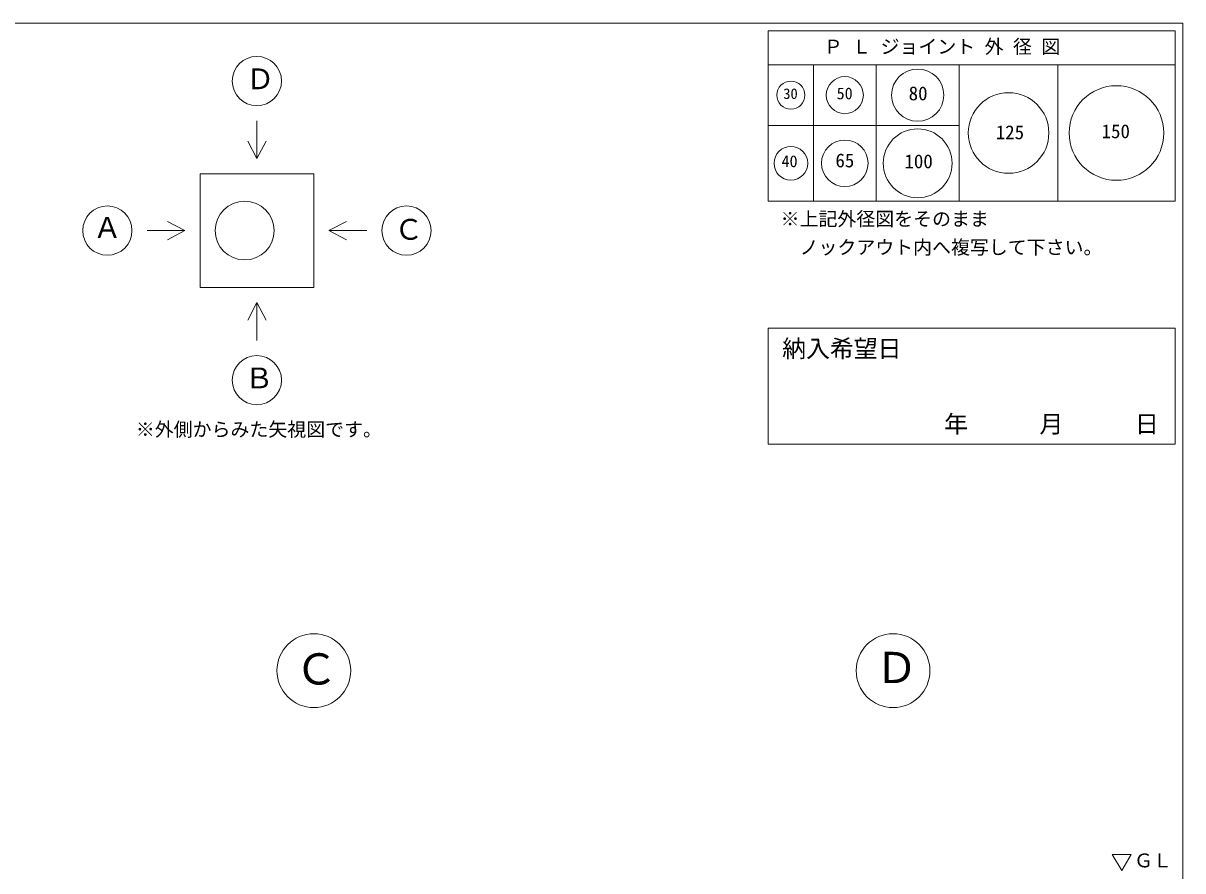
# Model space of a CAD drawing. Units: millimetres, scale not verified. Extents: x -4890 to 18490, y -2295 to 2295.
# Drawn here: x 1827 to 4890, y 56 to 2295 of the extents above; entities that cross this region are included whole.
import ezdxf
from ezdxf.enums import TextEntityAlignment as Align

# ---------------------------------------------------------------- set-up
doc = ezdxf.new("R2010")
doc.units = ezdxf.units.MM
doc.header["$LTSCALE"] = 10
for name, color, linetype, lineweight in [('0-2_waku', 7, 'Continuous', 18), ('0-3_gaikei', 7, 'Continuous', 18), ('0-7_hole', 7, 'Continuous', 18), ('0-D_文字１', 7, 'Continuous', 18)]:
    doc.layers.add(name, color=color, linetype=linetype, lineweight=lineweight)
doc.styles.add('ＭＳ ゴシック', font='')
doc.styles.get('ＭＳ ゴシック').set_extended_font_data('MS Gothic')

msp = doc.modelspace()

# ---------------------------------------------------------------- linework, layer by layer
at = {"layer": '0-2_waku'}
for p, q in [((3794.72, 2274.79), (3794.72, 1824.79)), ((3794.72, 2274.79), (4869.72, 2274.79)), ((3794.72, 2274.79), (4869.72, 2274.79)), ((3794.72, 2274.79), (4869.72, 2274.79)), ((3794.72, 2274.79), (3794.72, 1824.79)), ((3794.72, 2274.79), (4869.72, 2274.79)), ((3794.72, 2274.79), (4869.72, 2274.79)), ((3794.72, 2274.79), (4869.72, 2274.79)), ((4869.72, 2274.79), (4869.72, 1824.79)), ((4869.72, 2274.79), (4869.72, 1824.79)), ((3794.72, 2184.79), (4869.72, 2184.79)), ((3914.72, 2184.79), (3914.72, 1824.79)), ((4079.72, 2184.79), (4079.72, 1824.79)), ((4299.72, 2184.79), (4299.72, 1824.79)), ((4559.72, 2184.79), (4559.72, 1824.79)), ((3794.72, 2024.79), (4299.72, 2024.79)), ((3794.72, 1824.79), (4869.72, 1824.79)), ((3794.72, 1824.79), (4869.72, 1824.79))]:
    msp.add_line(p, q, dxfattribs=at)
msp.add_lwpolyline([(-1230, 2294.79), (4890, 2294.79), (4890, -1980.21)], dxfattribs=at)
at = {"layer": '0-3_gaikei'}
for p, q in [((2444.33, 2037.02), (2444.33, 1937.02)), ((2444.33, 1937.02), (2420.2, 1983.39)), ((2444.33, 1937.02), (2468.45, 1983.39)), ((2294.33, 1897.02), (2594.33, 1897.02)), ((2294.33, 1897.02), (2294.33, 1597.02)), ((2594.33, 1897.02), (2594.33, 1597.02)), ((2154.33, 1747.02), (2254.33, 1747.02)), ((2254.33, 1747.02), (2207.95, 1771.14)), ((2254.33, 1747.02), (2207.95, 1722.89)), ((2634.33, 1747.02), (2680.7, 1771.14)), ((2294.33, 1597.02), (2594.33, 1597.02)), ((2444.33, 1557.02), (2420.2, 1510.64)), ((2444.33, 1557.02), (2468.45, 1510.64)), ((2444.33, 1457.02), (2444.33, 1557.02))]:
    msp.add_line(p, q, dxfattribs=at)
msp.add_lwpolyline([(2734.33, 1747.02), (2634.33, 1747.02), (2680.7, 1722.89)], dxfattribs=at)
for centre, radius in [((2444.33, 2142.02), 65), ((2049.33, 1747.02), 65), ((2412, 1747.02), 77.58), ((2839.33, 1747.02), 65), ((2444.33, 1352.02), 65), ((2594.72, 584.79), 97.5), ((4124.72, 584.79), 97.5)]:
    msp.add_circle(centre, radius, dxfattribs=at)
at = {"layer": '0-7_hole', "lineweight": 5}
msp.add_lwpolyline([(3794.72, 1489.5), (3794.72, 1182.79), (4869.72, 1182.79), (4869.72, 1489.5)], close=True, dxfattribs=at)
msp.add_lwpolyline([(3794.72, 1489.5), (3794.72, 1182.79), (4869.72, 1182.79), (4869.72, 1489.5)], close=True, dxfattribs=at)
at = {"layer": '0-7_hole'}
for centre, radius in [((3997.22, 2104.79), 49), ((4189.72, 2104.79), 69), ((3854.72, 2104.79), 37), ((4714.72, 2004.79), 125), ((4429.72, 2004.79), 106.5), ((4189.72, 1924.79), 91), ((3854.72, 1924.79), 44.5), ((3997.22, 1924.79), 61.5)]:
    msp.add_circle(centre, radius, dxfattribs=at)
at = {"layer": '0-D_文字１'}
for p, q in [((4728.74, 56.56), (4703.54, 99.5)), ((4703.54, 99.5), (4753.94, 99.5)), ((4728.74, 56.56), (4753.94, 99.5))]:
    msp.add_line(p, q, dxfattribs=at)

# ---------------------------------------------------------------- texts
at = {"layer": '0-7_hole', "style": 'ＭＳ ゴシック'}
for s, height, p in [('30', 28.04, (3834.67, 2086.26)), ('50', 31.16, (3975.62, 2084.45)), ('80', 36.66, (4165.9, 2080.11)), ('125', 36.66, (4395.99, 1977.37)), ('150', 36.66, (4675.53, 1980.02)), ('40', 31.16, (3829.99, 1905.2)), ('65', 36.66, (3972.44, 1903.07)), ('100', 36.66, (4154.77, 1900.62)), ('納入希望日', 46.19, (3831.84, 1398.59))]:
    msp.add_text(s, height=height, dxfattribs=at).set_placement(p, align=Align.BOTTOM_LEFT)
at = {"layer": '0-D_文字１', "style": 'ＭＳ ゴシック'}
for s, height, p in [('Ｐ Ｌ ジョイント 外 径 図', 36.66, (3941.64, 2203.62)), ('Ｄ', 54.99, (2415.42, 2103.82)), ('Ａ', 54.99, (2011.73, 1711.3)), ('Ｃ', 54.99, (2807.68, 1706.34)), ('※上記外径図をそのまま', 36.66, (3827.67, 1748.6)), ('\u3000ノックアウト内へ複写して下さい。', 36.66, (3827.67, 1673.6)), ('Ｂ', 54.99, (2412.68, 1313.82)), ('\u3000\u3000\u3000年\u3000\u3000\u3000月\u3000\u3000\u3000日', 46.19, (4070.53, 1199.18)), ('※外側からみた矢視図です。', 36.66, (2124.53, 1192.65)), ('Ｃ', 82.48, (2544.75, 523.36)), ('Ｄ', 82.48, (4077.55, 527.07)), ('ＧＬ', 36.66, (4761.18, 54.27))]:
    msp.add_text(s, height=height, dxfattribs=at).set_placement(p, align=Align.BOTTOM_LEFT)

doc.saveas('drawing.dxf')
